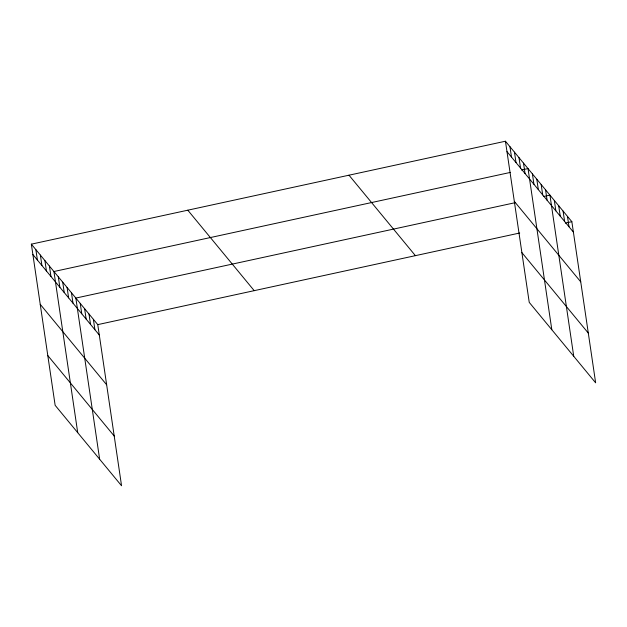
<?xml version="1.0" encoding="UTF-8"?>
<svg xmlns="http://www.w3.org/2000/svg" width="627" height="627" viewBox="0 0 627 627"><rect width="100%" height="100%" fill="white"/><g stroke="black" fill="none" stroke-linecap="round" stroke-linejoin="round"><path stroke-width="0.94" d="M31.35 244.162L97.765 324.629L121.56 485.776L55.145 405.316L31.35 244.162L505.44 141.224L571.855 221.684L595.65 382.838L529.235 302.371L505.44 141.224M510.331 172.425L53.93 271.522L77.724 432.669M521.499 169.995L528.02 168.577L551.815 329.731M515.48 202.615L75.843 298.076L99.646 459.223M543.421 196.549L549.934 195.13L573.736 356.285M97.765 324.629L519.705 233.009M565.335 223.102L571.855 221.684M506.977 151.632L573.391 232.092M514.328 201.377L580.735 281.837M521.891 252.626L588.306 333.094M348.988 175.192L415.403 255.659M187.802 210.194L254.209 290.662M32.886 254.57L99.301 335.037M40.23 304.314L106.645 384.782M47.801 355.564L114.216 436.031M567.466 216.378L569.01 226.786M563.085 211.064L564.621 221.472M558.704 205.758L560.24 216.158M554.323 200.444L555.859 210.852M545.553 189.824L547.089 200.232M541.172 184.51L542.708 194.919M536.79 179.204L538.327 189.605M532.401 173.891L533.945 184.299M523.506 163.106L525.042 173.514M518.991 157.636L520.528 168.044M514.477 152.165L516.013 162.573M509.955 146.694L511.491 157.103M93.376 319.315L94.912 329.724M88.995 314.009L90.531 324.41M84.614 308.696L86.15 319.104M80.232 303.382L81.769 313.79M71.462 292.762L72.998 303.17M67.081 287.456L68.617 297.856M62.7 282.142L64.236 292.55M58.311 276.828L59.847 287.237M49.415 266.052L50.952 276.452M44.901 260.573L46.437 270.982M40.379 255.103L41.915 265.511M35.864 249.632L37.401 260.04"/></g></svg>
